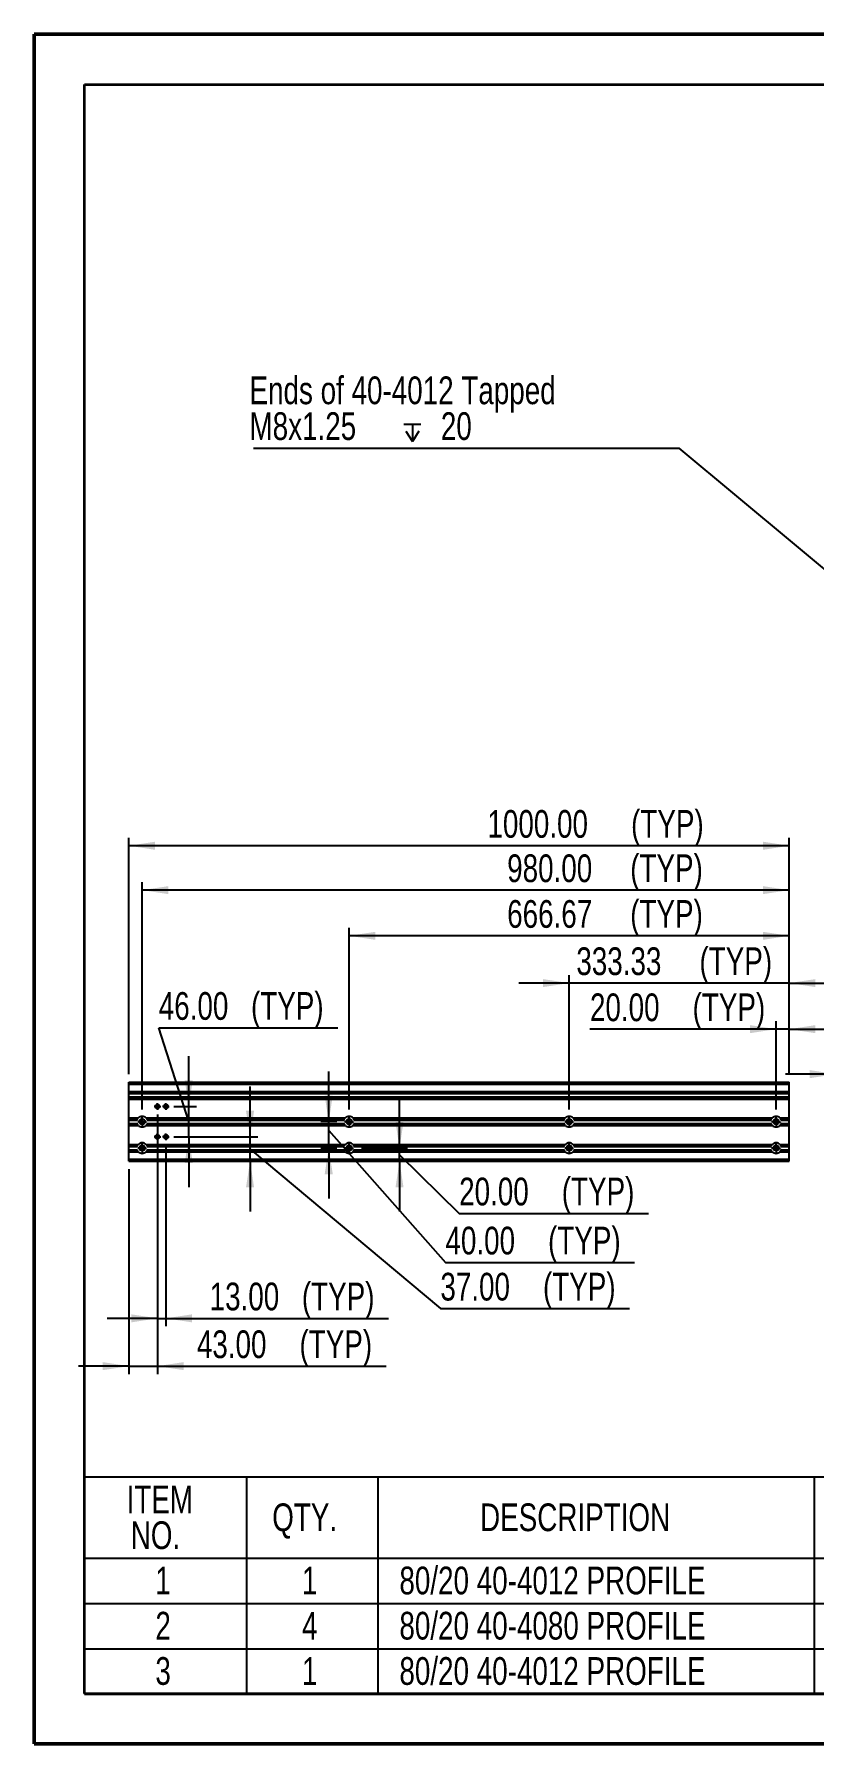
# Model space of a CAD drawing. Header units: millimetres. Extents: x 0 to 279, y 0 to 216.
# Drawn here: x 0 to 98.4, y 0 to 215.9 of the extents above; entities that cross this region are included whole.
import ezdxf

# ---------------------------------------------------------------- set-up
doc = ezdxf.new("R2010")
doc.units = ezdxf.units.MM
doc.layers.add('DIM', color=1, linetype='Continuous')
doc.layers.add('PAGE_BORDER', color=7, linetype='Continuous')
doc.styles.add('SLDTEXTSTYLE0', font='TXT', dxfattribs={"width": 0.75})
doc.dimstyles.new('SLDDIMSTYLE1', dxfattribs={"dimtxt": 0.18, "dimasz": 3.302, "dimexe": 0, "dimexo": 0.0625, "dimgap": 0, "dimtad": 0, "dimtih": 1, "dimtoh": 1, "dimdec": 0, "dimrnd": 1e-09, "dimzin": 0, "dimdsep": 46, "dimtxsty": 'Standard', "dimsah": 1, "dimcen": 0.09, "dimadec": 0, "dimazin": 0, "dimtfac": 3.302, "dimtdec": 0, "dimtofl": 0, "dimtmove": 0, "dimatfit": 3, "dimfxl": 0, "dimfrac": 2, "dimtolj": 1, "dimtzin": 0, "dimarcsym": 0})
doc.dimstyles.new('SLDDIMSTYLE2', dxfattribs={"dimtxt": 3.5, "dimasz": 3.302, "dimexe": 0, "dimexo": 0.0625, "dimgap": 0.875, "dimtad": 1, "dimlfac": 12, "dimrnd": 1e-09, "dimzin": 4, "dimdsep": 46, "dimtxsty": 'SLDTEXTSTYLE0', "dimsah": 1, "dimcen": 0.09, "dimadec": 0, "dimazin": 1, "dimtfac": 1, "dimtmove": 0, "dimatfit": 0, "dimfxl": 0, "dimfrac": 2, "dimtolj": 1, "dimtzin": 12, "dimarcsym": 0})
doc.dimstyles.new('SLDDIMSTYLE3', dxfattribs={"dimtxt": 3.5, "dimasz": 3.302, "dimexe": 0, "dimexo": 0.0625, "dimgap": 0.875, "dimtad": 1, "dimlfac": 12, "dimrnd": 1e-09, "dimzin": 4, "dimdsep": 46, "dimtxsty": 'SLDTEXTSTYLE0', "dimsah": 1, "dimcen": 0.09, "dimadec": 0, "dimazin": 1, "dimtfac": 1, "dimtofl": 0, "dimtmove": 0, "dimatfit": 3, "dimfxl": 0, "dimfrac": 2, "dimtolj": 1, "dimtzin": 12, "dimarcsym": 0})
doc.dimstyles.new('SLDDIMSTYLE4', dxfattribs={"dimtxt": 3.5, "dimasz": 3.302, "dimexe": 0, "dimexo": 0.0625, "dimgap": 0.875, "dimtad": 1, "dimlfac": 12, "dimrnd": 1e-09, "dimzin": 12, "dimdsep": 46, "dimtxsty": 'SLDTEXTSTYLE0', "dimsah": 1, "dimcen": 0.09, "dimadec": 0, "dimazin": 3, "dimtfac": 1, "dimtmove": 0, "dimatfit": 0, "dimfxl": 0, "dimfrac": 2, "dimtolj": 1, "dimtzin": 12, "dimarcsym": 0})
doc.dimstyles.new('SLDDIMSTYLE5', dxfattribs={"dimtxt": 3.5, "dimasz": 3.302, "dimexe": 0, "dimexo": 0.0625, "dimgap": 0.875, "dimtad": 1, "dimlfac": 12, "dimrnd": 1e-09, "dimzin": 12, "dimdsep": 46, "dimtxsty": 'SLDTEXTSTYLE0', "dimsah": 1, "dimcen": 0.09, "dimadec": 0, "dimazin": 3, "dimtfac": 1, "dimtofl": 0, "dimtmove": 0, "dimatfit": 3, "dimfxl": 0, "dimfrac": 2, "dimtolj": 1, "dimtzin": 12, "dimarcsym": 0})

# ---------------------------------------------------------------- blocks, each defined once
blk = doc.blocks.new('SW_TABLEANNOTATION_0')
at = {"layer": 'PAGE_BORDER', "color": 0}
for p, q in [((0, 0), (0, -27.39)), ((116.76, 0), (0, 0)), ((20.46, 0), (20.46, -10.24)), ((37.03, 0), (37.03, -10.24)), ((92.1, 0), (92.1, -10.24)), ((116.76, -27.39), (116.76, 0)), ((0, -10.24), (116.76, -10.24)), ((20.46, -10.24), (20.46, -27.39)), ((37.03, -10.24), (37.03, -27.39)), ((92.1, -10.24), (92.1, -27.39)), ((0, -15.96), (116.76, -15.96)), ((0, -21.67), (116.76, -21.67)), ((0, -27.39), (116.76, -27.39))]:
    blk.add_line(p, q, dxfattribs=at)
at = {"layer": 'PAGE_BORDER', "color": 0, "char_height": 3.5, "attachment_point": 1, "style": 'SLDTEXTSTYLE0'}
for s, insert in [('ITEM', (5.31, -1.05)), ('QTY.', (23.69, -3.31)), ('DESCRIPTION', (49.92, -3.31)), ('LENGTH', (95.75, -3.31)), ('NO.', (5.83, -5.57)), ('1', (8.94, -11.29)), ('1', (27.45, -11.29)), ('80/20 40-4012 PROFILE', (39.74, -11.29)), ('1000', (99.26, -11.29)), ('2', (8.94, -17)), ('4', (27.45, -17)), ('80/20 40-4080 PROFILE', (39.74, -17)), ('860', (100.55, -17)), ('3', (8.94, -22.72)), ('1', (27.45, -22.72)), ('80/20 40-4012 PROFILE', (39.74, -22.72)), ('1000', (99.26, -22.72))]:
    blk.add_mtext(s, dxfattribs=dict(at, insert=insert))
blk = doc.blocks.new('SW_SYMBOL_HOLE_DEPTH')
at = {"layer": 'DIM', "color": 0}
for p, q in [((0, 875), (800, 875)), ((400, 875), (400, 75)), ((100, 555), (400, 75)), ((700, 555), (400, 75))]:
    blk.add_line(p, q, dxfattribs=at)
blk = doc.blocks.new('SW_NOTE_3')
at = {"layer": 'DIM', "color": 0}
blk.add_line((-53.71, 0), (0, 0), dxfattribs=at)
at = {"layer": 'DIM', "color": 0, "xscale": 0.002728526715850659, "yscale": 0.002728526715850659, "zscale": 0.002728526715850659}
blk.add_blockref('SW_SYMBOL_HOLE_DEPTH', (-34.75, 0.65), dxfattribs=at)
at = {"layer": 'DIM', "color": 0, "char_height": 3.5, "attachment_point": 1, "style": 'SLDTEXTSTYLE0'}
for s, insert in [('Ends of 40-4012 Tapped', (-54.21, 9.06)), ('M8x1.25', (-54.21, 4.54)), ('20', (-30.06, 4.54))]:
    blk.add_mtext(s, dxfattribs=dict(at, insert=insert))
blk = doc.blocks.new('_D_3')
at = {"layer": 'DIM'}
for p, q in [((101.18, 84.57), (94.83, 84.57)), ((101.18, 84.3), (101.18, 85.57)), ((101.18, 84.57), (104.51, 84.57)), ((104.51, 84.3), (104.51, 85.57)), ((104.51, 84.57), (122.11, 84.57))]:
    blk.add_line(p, q, dxfattribs=at)
for points in [[(101.18, 84.57), (97.88, 85.08), (97.88, 84.06)], [(104.51, 84.57), (107.82, 84.06), (107.82, 85.08)]]:
    blk.add_solid(points, dxfattribs=at)
at = {"layer": 'DIM', "insert": (110.47, 89.08), "char_height": 3.5, "attachment_point": 1, "style": 'SLDTEXTSTYLE0'}
blk.add_mtext('40.00', dxfattribs=at)
blk = doc.blocks.new('_D_4')
at = {"layer": 'DIM'}
for p, q in [((93.63, 80.12), (93.63, 91.25)), ((95.29, 84.57), (95.29, 91.25)), ((93.63, 90.25), (70.14, 90.25)), ((95.29, 90.25), (93.63, 90.25)), ((95.29, 90.25), (101.64, 90.25))]:
    blk.add_line(p, q, dxfattribs=at)
for points in [[(93.63, 90.25), (90.33, 90.76), (90.33, 89.74)], [(95.29, 90.25), (98.6, 89.74), (98.6, 90.76)]]:
    blk.add_solid(points, dxfattribs=at)
at = {"layer": 'DIM', "char_height": 3.5, "attachment_point": 1, "style": 'SLDTEXTSTYLE0'}
for s, insert in [('20.00', (70.14, 94.76)), ('(TYP)', (83.09, 94.76))]:
    blk.add_mtext(s, dxfattribs=dict(at, insert=insert))
blk = doc.blocks.new('_D_5')
at = {"layer": 'DIM'}
for p, q in [((67.52, 96.07), (61.17, 96.07)), ((67.52, 80.12), (67.52, 97.07)), ((95.29, 96.07), (67.52, 96.07)), ((95.29, 84.57), (95.29, 97.07)), ((95.29, 96.07), (101.64, 96.07))]:
    blk.add_line(p, q, dxfattribs=at)
for points in [[(67.52, 96.07), (64.21, 96.57), (64.21, 95.56)], [(95.29, 96.07), (98.6, 95.56), (98.6, 96.57)]]:
    blk.add_solid(points, dxfattribs=at)
at = {"layer": 'DIM', "char_height": 3.5, "attachment_point": 1, "style": 'SLDTEXTSTYLE0'}
for s, insert in [('333.33', (68.42, 100.58)), ('(TYP)', (83.96, 100.58))]:
    blk.add_mtext(s, dxfattribs=dict(at, insert=insert))
blk = doc.blocks.new('_D_6')
at = {"layer": 'DIM'}
for p, q in [((39.74, 80.12), (39.74, 103.04)), ((95.29, 102.04), (39.74, 102.04)), ((95.29, 84.57), (95.29, 103.04))]:
    blk.add_line(p, q, dxfattribs=at)
for points in [[(39.74, 102.04), (43.04, 101.53), (43.04, 102.54)], [(95.29, 102.04), (91.99, 102.54), (91.99, 101.53)]]:
    blk.add_solid(points, dxfattribs=at)
at = {"layer": 'DIM', "char_height": 3.5, "attachment_point": 1, "style": 'SLDTEXTSTYLE0'}
for s, insert in [('666.67', (59.69, 106.55)), ('(TYP)', (75.22, 106.55))]:
    blk.add_mtext(s, dxfattribs=dict(at, insert=insert))
blk = doc.blocks.new('_D_7')
at = {"layer": 'DIM'}
for p, q in [((13.63, 80.12), (13.63, 108.81)), ((95.29, 84.57), (95.29, 108.81)), ((95.29, 107.81), (13.63, 107.81))]:
    blk.add_line(p, q, dxfattribs=at)
for points in [[(13.63, 107.81), (16.93, 107.3), (16.93, 108.31)], [(95.29, 107.81), (91.99, 108.31), (91.99, 107.3)]]:
    blk.add_solid(points, dxfattribs=at)
at = {"layer": 'DIM', "char_height": 3.5, "attachment_point": 1, "style": 'SLDTEXTSTYLE0'}
for s, insert in [('980.00', (59.69, 112.32)), ('(TYP)', (75.22, 112.32))]:
    blk.add_mtext(s, dxfattribs=dict(at, insert=insert))
blk = doc.blocks.new('_D_8')
at = {"layer": 'DIM'}
for p, q in [((11.96, 84.57), (11.96, 114.41)), ((95.29, 113.41), (11.96, 113.41)), ((95.29, 84.57), (95.29, 114.41))]:
    blk.add_line(p, q, dxfattribs=at)
for points in [[(11.96, 113.41), (15.26, 112.9), (15.26, 113.92)], [(95.29, 113.41), (91.99, 113.92), (91.99, 112.9)]]:
    blk.add_solid(points, dxfattribs=at)
at = {"layer": 'DIM', "char_height": 3.5, "attachment_point": 1, "style": 'SLDTEXTSTYLE0'}
for s, insert in [('1000.00', (57.2, 117.92)), ('(TYP)', (75.33, 117.92))]:
    blk.add_mtext(s, dxfattribs=dict(at, insert=insert))
blk = doc.blocks.new('_D_9')
at = {"layer": 'DIM'}
for p, q in [((15.54, 79.48), (15.54, 46.69)), ((11.96, 72.57), (11.96, 46.69)), ((11.96, 47.69), (5.61, 47.69)), ((11.96, 47.69), (15.54, 47.69)), ((15.54, 47.69), (44.41, 47.69))]:
    blk.add_line(p, q, dxfattribs=at)
for points in [[(11.96, 47.69), (8.66, 48.2), (8.66, 47.19)], [(15.54, 47.69), (18.85, 47.19), (18.85, 48.2)]]:
    blk.add_solid(points, dxfattribs=at)
at = {"layer": 'DIM', "char_height": 3.5, "attachment_point": 1, "style": 'SLDTEXTSTYLE0'}
for s, insert in [('43.00', (20.53, 52.21)), ('(TYP)', (33.48, 52.21))]:
    blk.add_mtext(s, dxfattribs=dict(at, insert=insert))
blk = doc.blocks.new('_D_10')
at = {"layer": 'DIM'}
for p, q in [((15.54, 75.65), (15.54, 52.73)), ((16.63, 75.65), (16.63, 52.73)), ((15.54, 53.73), (9.19, 53.73)), ((15.54, 53.73), (16.63, 53.73)), ((16.63, 53.73), (44.73, 53.73))]:
    blk.add_line(p, q, dxfattribs=at)
for points in [[(15.54, 53.73), (12.24, 54.24), (12.24, 53.22)], [(16.63, 53.73), (19.93, 53.22), (19.93, 54.24)]]:
    blk.add_solid(points, dxfattribs=at)
at = {"layer": 'DIM', "char_height": 3.5, "attachment_point": 1, "style": 'SLDTEXTSTYLE0'}
for s, insert in [('(TYP)', (33.78, 58.24)), ('13.00', (22.14, 58.24))]:
    blk.add_mtext(s, dxfattribs=dict(at, insert=insert))
blk = doc.blocks.new('_D_11')
at = {"layer": 'DIM'}
for p, q in [((27.24, 76.65), (27.24, 83)), ((17.63, 76.65), (28.24, 76.65)), ((27.24, 73.57), (27.24, 76.65)), ((27.24, 75.11), (51.26, 54.97)), ((27.24, 73.57), (27.24, 67.22)), ((51.26, 54.97), (75.14, 54.97))]:
    blk.add_line(p, q, dxfattribs=at)
for points in [[(27.24, 76.65), (27.75, 79.95), (26.73, 79.95)], [(27.24, 73.57), (26.73, 70.26), (27.75, 70.26)]]:
    blk.add_solid(points, dxfattribs=at)
at = {"layer": 'DIM', "char_height": 3.5, "attachment_point": 1, "style": 'SLDTEXTSTYLE0'}
for s, insert in [('37.00', (51.26, 59.48)), ('(TYP)', (64.21, 59.48))]:
    blk.add_mtext(s, dxfattribs=dict(at, insert=insert))
blk = doc.blocks.new('_D_12')
at = {"layer": 'DIM'}
for p, q in [((19.5, 78.57), (15.72, 90.42)), ((15.72, 90.42), (38.31, 90.42)), ((19.5, 80.48), (19.5, 86.83)), ((17.63, 80.48), (20.5, 80.48)), ((19.5, 76.65), (19.5, 80.48)), ((17.63, 76.65), (20.5, 76.65)), ((19.5, 76.65), (19.5, 70.3))]:
    blk.add_line(p, q, dxfattribs=at)
for points in [[(19.5, 80.48), (20.01, 83.78), (19, 83.78)], [(19.5, 76.65), (19, 73.35), (20.01, 73.35)]]:
    blk.add_solid(points, dxfattribs=at)
at = {"layer": 'DIM', "char_height": 3.5, "attachment_point": 1, "style": 'SLDTEXTSTYLE0'}
for s, insert in [('(TYP)', (27.36, 94.93)), ('46.00', (15.72, 94.93))]:
    blk.add_mtext(s, dxfattribs=dict(at, insert=insert))
blk = doc.blocks.new('_D_13')
at = {"layer": 'DIM'}
for p, q in [((46.1, 75.23), (46.1, 81.58)), ((41.29, 75.23), (47.1, 75.23)), ((46.1, 73.57), (46.1, 75.23)), ((46.1, 74.4), (53.63, 66.99)), ((46.1, 73.57), (46.1, 67.22)), ((53.63, 66.99), (77.52, 66.99))]:
    blk.add_line(p, q, dxfattribs=at)
for points in [[(46.1, 75.23), (46.61, 78.53), (45.6, 78.53)], [(46.1, 73.57), (45.6, 70.26), (46.61, 70.26)]]:
    blk.add_solid(points, dxfattribs=at)
at = {"layer": 'DIM', "char_height": 3.5, "attachment_point": 1, "style": 'SLDTEXTSTYLE0'}
for s, insert in [('20.00', (53.63, 71.5)), ('(TYP)', (66.58, 71.5))]:
    blk.add_mtext(s, dxfattribs=dict(at, insert=insert))
blk = doc.blocks.new('_D_14')
at = {"layer": 'DIM'}
for p, q in [((37.17, 78.57), (37.17, 84.92)), ((38.18, 78.57), (36.17, 78.57)), ((37.17, 75.23), (37.17, 78.57)), ((37.17, 77.46), (51.9, 60.78)), ((38.18, 75.23), (36.17, 75.23)), ((37.17, 75.23), (37.17, 68.88)), ((51.9, 60.78), (75.78, 60.78))]:
    blk.add_line(p, q, dxfattribs=at)
for points in [[(37.17, 78.57), (37.68, 81.87), (36.66, 81.87)], [(37.17, 75.23), (36.66, 71.93), (37.68, 71.93)]]:
    blk.add_solid(points, dxfattribs=at)
at = {"layer": 'DIM', "char_height": 3.5, "attachment_point": 1, "style": 'SLDTEXTSTYLE0'}
for s, insert in [('40.00', (51.9, 65.3)), ('(TYP)', (64.85, 65.3))]:
    blk.add_mtext(s, dxfattribs=dict(at, insert=insert))
blk = doc.blocks.new('SW_CENTERMARKSYMBOL_6')
at = {"layer": 'PAGE_BORDER', "color": 0}
for p, q in [((-0.42, 0), (-0.56, 0)), ((0, 0), (-0.21, 0)), ((0, 0.42), (0, 0.56)), ((0, 0), (0, 0.21)), ((0, 0), (0, -0.21)), ((0, 0), (0.21, 0)), ((0.42, 0), (0.56, 0)), ((0, -0.42), (0, -0.56))]:
    blk.add_line(p, q, dxfattribs=at)
blk = doc.blocks.new('SW_CENTERMARKSYMBOL_7')
at = {"layer": 'PAGE_BORDER', "color": 0}
for p, q in [((-0.42, 0), (-0.56, 0)), ((0, 0), (-0.21, 0)), ((0, 0.42), (0, 0.56)), ((0, 0), (0, 0.21)), ((0, 0), (0, -0.21)), ((0, 0), (0.21, 0)), ((0.42, 0), (0.56, 0)), ((0, -0.42), (0, -0.56))]:
    blk.add_line(p, q, dxfattribs=at)
blk = doc.blocks.new('SW_CENTERMARKSYMBOL_8')
at = {"layer": 'PAGE_BORDER', "color": 0}
for p, q in [((-0.42, 0), (-0.56, 0)), ((0, 0), (-0.21, 0)), ((0, 0.42), (0, 0.56)), ((0, 0), (0, 0.21)), ((0, 0), (0, -0.21)), ((0, 0), (0.21, 0)), ((0.42, 0), (0.56, 0)), ((0, -0.42), (0, -0.56))]:
    blk.add_line(p, q, dxfattribs=at)
blk = doc.blocks.new('SW_CENTERMARKSYMBOL_9')
at = {"layer": 'PAGE_BORDER', "color": 0}
for p, q in [((-0.42, 0), (-0.56, 0)), ((0, 0), (-0.21, 0)), ((0, 0.42), (0, 0.56)), ((0, 0), (0, 0.21)), ((0, 0), (0, -0.21)), ((0, 0), (0.21, 0)), ((0.42, 0), (0.56, 0)), ((0, -0.42), (0, -0.56))]:
    blk.add_line(p, q, dxfattribs=at)
blk = doc.blocks.new('SW_CENTERMARKSYMBOL_10')
at = {"layer": 'PAGE_BORDER', "color": 0}
for p, q in [((-0.42, 0), (-0.56, 0)), ((0, 0), (-0.21, 0)), ((0, 0.42), (0, 0.56)), ((0, 0), (0, 0.21)), ((0, 0), (0, -0.21)), ((0, 0), (0.21, 0)), ((0.42, 0), (0.56, 0)), ((0, -0.42), (0, -0.56))]:
    blk.add_line(p, q, dxfattribs=at)
blk = doc.blocks.new('SW_CENTERMARKSYMBOL_11')
at = {"layer": 'PAGE_BORDER', "color": 0}
for p, q in [((-0.42, 0), (-0.56, 0)), ((0, 0), (-0.21, 0)), ((0, 0.42), (0, 0.56)), ((0, 0), (0, 0.21)), ((0, 0), (0, -0.21)), ((0, 0), (0.21, 0)), ((0.42, 0), (0.56, 0)), ((0, -0.42), (0, -0.56))]:
    blk.add_line(p, q, dxfattribs=at)
blk = doc.blocks.new('SW_CENTERMARKSYMBOL_12')
at = {"layer": 'PAGE_BORDER', "color": 0}
for p, q in [((-0.42, 0), (-0.56, 0)), ((0, 0), (-0.21, 0)), ((0, 0.42), (0, 0.56)), ((0, 0), (0, 0.21)), ((0, 0), (0, -0.21)), ((0, 0), (0.21, 0)), ((0.42, 0), (0.56, 0)), ((0, -0.42), (0, -0.56))]:
    blk.add_line(p, q, dxfattribs=at)
blk = doc.blocks.new('SW_CENTERMARKSYMBOL_13')
at = {"layer": 'PAGE_BORDER', "color": 0}
for p, q in [((-0.42, 0), (-0.56, 0)), ((0, 0), (-0.21, 0)), ((0, 0.42), (0, 0.56)), ((0, 0), (0, 0.21)), ((0, 0), (0, -0.21)), ((0, 0), (0.21, 0)), ((0.42, 0), (0.56, 0)), ((0, -0.42), (0, -0.56))]:
    blk.add_line(p, q, dxfattribs=at)
blk = doc.blocks.new('SW_CENTERMARKSYMBOL_14')
at = {"layer": 'PAGE_BORDER', "color": 0}
for p, q in [((-0.21, 0), (-0.42, 0)), ((0, 0), (-0.21, 0)), ((0, 0.21), (0, 0.42)), ((0, 0), (0, 0.21)), ((0, 0), (0, -0.21)), ((0, 0), (0.21, 0)), ((0.21, 0), (0.42, 0)), ((0, -0.21), (0, -0.42))]:
    blk.add_line(p, q, dxfattribs=at)
blk = doc.blocks.new('SW_CENTERMARKSYMBOL_15')
at = {"layer": 'PAGE_BORDER', "color": 0}
for p, q in [((-0.21, 0), (-0.42, 0)), ((0, 0), (-0.21, 0)), ((0, 0.21), (0, 0.42)), ((0, 0), (0, 0.21)), ((0, 0), (0, -0.21)), ((0, 0), (0.21, 0)), ((0.21, 0), (0.42, 0)), ((0, -0.21), (0, -0.42))]:
    blk.add_line(p, q, dxfattribs=at)
blk = doc.blocks.new('SW_CENTERMARKSYMBOL_16')
at = {"layer": 'PAGE_BORDER', "color": 0}
for p, q in [((-0.21, 0), (-0.42, 0)), ((0, 0), (-0.21, 0)), ((0, 0.21), (0, 0.42)), ((0, 0), (0, 0.21)), ((0, 0), (0, -0.21)), ((0, 0), (0.21, 0)), ((0.21, 0), (0.42, 0)), ((0, -0.21), (0, -0.42))]:
    blk.add_line(p, q, dxfattribs=at)
blk = doc.blocks.new('SW_CENTERMARKSYMBOL_17')
at = {"layer": 'PAGE_BORDER', "color": 0}
for p, q in [((-0.21, 0), (-0.42, 0)), ((0, 0), (-0.21, 0)), ((0, 0.21), (0, 0.42)), ((0, 0), (0, 0.21)), ((0, 0), (0, -0.21)), ((0, 0), (0.21, 0)), ((0.21, 0), (0.42, 0)), ((0, -0.21), (0, -0.42))]:
    blk.add_line(p, q, dxfattribs=at)

msp = doc.modelspace()

# ---------------------------------------------------------------- linework, layer by layer
at = {"color": 7, "linetype": 'Continuous', "lineweight": 50}
for p, q in [((0, 0), (0, 215.9)), ((0, 215.9), (279.4, 215.9)), ((0, 0), (279.4, 0))]:
    msp.add_line(p, q, dxfattribs=at)
at = {"color": 7, "linetype": 'Continuous', "lineweight": 25}
for p, q in [((11.96118, 83.56514), (95.29451, 83.56514)), ((11.96118, 83.30097), (11.96118, 83.56514)), ((11.96118, 83.30097), (95.29451, 83.30097)), ((11.96118, 82.36764), (11.96118, 83.30097)), ((11.96118, 82.36764), (95.29451, 82.36764)), ((11.96118, 82.23681), (11.96118, 82.36764)), ((11.96118, 82.23681), (95.29451, 82.23681)), ((11.96118, 82.10734), (11.96118, 82.23681)), ((11.96118, 82.10734), (95.29451, 82.10734)), ((11.96118, 81.68961), (11.96118, 82.10734)), ((95.29451, 83.30097), (95.29451, 83.56514)), ((95.29451, 82.36764), (95.29451, 83.30097)), ((95.29451, 82.23681), (95.29451, 82.36764)), ((95.29451, 82.10734), (95.29451, 82.23681)), ((95.29451, 81.68961), (95.29451, 82.10734)), ((11.96118, 81.68961), (95.29451, 81.68961)), ((11.96118, 81.56014), (11.96118, 81.68961)), ((11.96118, 81.56014), (95.29451, 81.56014)), ((11.96118, 81.42931), (11.96118, 81.56014)), ((11.96118, 81.42931), (95.29451, 81.42931)), ((11.96118, 79.03431), (11.96118, 81.42931)), ((15.48477, 80.68139), (15.60425, 80.68139)), ((16.5681, 80.68139), (16.68759, 80.68139)), ((95.29451, 81.56014), (95.29451, 81.68961)), ((95.29451, 81.42931), (95.29451, 81.56014)), ((95.29451, 79.03431), (95.29451, 81.42931)), ((11.96118, 79.03431), (13.15421, 79.03431)), ((11.96118, 78.90347), (11.96118, 79.03431)), ((11.96118, 78.90347), (13.05341, 78.90347)), ((11.96118, 78.774), (11.96118, 78.90347)), ((11.96118, 78.774), (12.99474, 78.774)), ((11.96118, 78.35627), (11.96118, 78.774)), ((11.96118, 78.35627), (12.99474, 78.35627)), ((11.96118, 78.22681), (11.96118, 78.35627)), ((11.96118, 78.22681), (13.05341, 78.22681)), ((11.96118, 78.09597), (11.96118, 78.22681)), ((11.96118, 78.09597), (13.15421, 78.09597)), ((11.96118, 75.70097), (11.96118, 78.09597)), ((14.10148, 79.03431), (39.26532, 79.03431)), ((14.10148, 78.09597), (39.26532, 78.09597)), ((14.20228, 78.90347), (39.16452, 78.90347)), ((14.20228, 78.22681), (39.16452, 78.22681)), ((14.26095, 78.774), (39.10585, 78.774)), ((14.26095, 78.35627), (39.10585, 78.35627)), ((40.21259, 79.03431), (67.0431, 79.03431)), ((40.21259, 78.09597), (67.0431, 78.09597)), ((40.31339, 78.90347), (66.9423, 78.90347)), ((40.31339, 78.22681), (66.9423, 78.22681)), ((40.37206, 78.774), (66.88363, 78.774)), ((40.37206, 78.35627), (66.88363, 78.35627)), ((67.99037, 79.03431), (93.15421, 79.03431)), ((67.99037, 78.09597), (93.15421, 78.09597)), ((68.09117, 78.90347), (93.05341, 78.90347)), ((68.09117, 78.22681), (93.05341, 78.22681)), ((68.14984, 78.774), (92.99474, 78.774)), ((68.14984, 78.35627), (92.99474, 78.35627)), ((94.10148, 79.03431), (95.29451, 79.03431)), ((94.10148, 78.09597), (95.29451, 78.09597)), ((94.20228, 78.90347), (95.29451, 78.90347)), ((94.20228, 78.22681), (95.29451, 78.22681)), ((94.26095, 78.774), (95.29451, 78.774)), ((94.26095, 78.35627), (95.29451, 78.35627)), ((95.29451, 78.90347), (95.29451, 79.03431)), ((95.29451, 78.774), (95.29451, 78.90347)), ((95.29451, 78.35627), (95.29451, 78.774)), ((95.29451, 78.22681), (95.29451, 78.35627)), ((95.29451, 78.09597), (95.29451, 78.22681)), ((95.29451, 75.70097), (95.29451, 78.09597)), ((11.96118, 75.70097), (13.15421, 75.70097)), ((11.96118, 75.57014), (11.96118, 75.70097)), ((11.96118, 75.57014), (13.05341, 75.57014)), ((11.96118, 75.44067), (11.96118, 75.57014)), ((14.10148, 75.70097), (39.26532, 75.70097)), ((14.20228, 75.57014), (39.16452, 75.57014)), ((15.48477, 76.44889), (15.60425, 76.44889)), ((16.5681, 76.44889), (16.68759, 76.44889)), ((40.21259, 75.70097), (67.0431, 75.70097)), ((40.31339, 75.57014), (66.9423, 75.57014)), ((67.99037, 75.70097), (93.15421, 75.70097)), ((68.09117, 75.57014), (93.05341, 75.57014)), ((94.10148, 75.70097), (95.29451, 75.70097)), ((94.20228, 75.57014), (95.29451, 75.57014)), ((95.29451, 75.57014), (95.29451, 75.70097)), ((95.29451, 75.44067), (95.29451, 75.57014)), ((11.96118, 75.44067), (12.99474, 75.44067)), ((11.96118, 75.02294), (11.96118, 75.44067)), ((11.96118, 75.02294), (12.99474, 75.02294)), ((11.96118, 74.89347), (11.96118, 75.02294)), ((11.96118, 74.89347), (13.05341, 74.89347)), ((11.96118, 74.76264), (11.96118, 74.89347)), ((11.96118, 74.76264), (13.15421, 74.76264)), ((11.96118, 73.82931), (11.96118, 74.76264)), ((11.96118, 73.82931), (95.29451, 73.82931)), ((11.96118, 73.56514), (11.96118, 73.82931)), ((11.96118, 73.56514), (95.29451, 73.56514)), ((13.05499, 74.89347), (12.99474, 75.02294)), ((14.10148, 74.76264), (39.26532, 74.76264)), ((14.20228, 74.89347), (39.16452, 74.89347)), ((14.26095, 75.44067), (39.10585, 75.44067)), ((14.26095, 75.02294), (39.10585, 75.02294)), ((40.21259, 74.76264), (67.0431, 74.76264)), ((40.31339, 74.89347), (66.9423, 74.89347)), ((40.37206, 75.44067), (66.88363, 75.44067)), ((40.37206, 75.02294), (66.88363, 75.02294)), ((67.99037, 74.76264), (93.15421, 74.76264)), ((68.09117, 74.89347), (93.05341, 74.89347)), ((68.14984, 75.44067), (92.99474, 75.44067)), ((68.14984, 75.02294), (92.99474, 75.02294)), ((94.10148, 74.76264), (95.29451, 74.76264)), ((94.20228, 74.89347), (95.29451, 74.89347)), ((94.26095, 75.44067), (95.29451, 75.44067)), ((94.26095, 75.02294), (95.29451, 75.02294)), ((95.29451, 75.02294), (95.29451, 75.44067)), ((95.29451, 74.89347), (95.29451, 75.02294)), ((95.29451, 74.76264), (95.29451, 74.89347)), ((95.29451, 73.82931), (95.29451, 74.76264)), ((95.29451, 73.56514), (95.29451, 73.82931))]:
    msp.add_line(p, q, dxfattribs=at)
at = {"color": 8, "linetype": 'Continuous', "lineweight": 25}
for p, q in [((15.35846, 80.57556), (15.73056, 80.57556)), ((16.4418, 80.57556), (16.81389, 80.57556)), ((15.35846, 76.55472), (15.73056, 76.55472)), ((16.4418, 76.55472), (16.81389, 76.55472))]:
    msp.add_line(p, q, dxfattribs=at)
at = {"color": 7, "linetype": 'Continuous', "lineweight": 25}
for centre, radius in [((15.54451, 80.48181), 0.25208), ((15.54451, 80.48181), 0.20833), ((16.62784, 80.48181), 0.25208), ((16.62784, 80.48181), 0.20833), ((13.62784, 78.56514), 0.34727), ((13.62784, 78.56514), 0.28333), ((39.73896, 78.56514), 0.34727), ((39.73896, 78.56514), 0.28333), ((67.51673, 78.56514), 0.34727), ((67.51673, 78.56514), 0.28333), ((93.62784, 78.56514), 0.34727), ((93.62784, 78.56514), 0.28333), ((13.62784, 75.23181), 0.34727), ((15.54451, 76.64847), 0.25208), ((15.54451, 76.64847), 0.20833), ((16.62784, 76.64847), 0.25208), ((16.62784, 76.64847), 0.20833), ((39.73896, 75.23181), 0.34727), ((67.51673, 75.23181), 0.34727), ((93.62784, 75.23181), 0.34727), ((13.62784, 75.23181), 0.28333), ((39.73896, 75.23181), 0.28333), ((67.51673, 75.23181), 0.28333), ((93.62784, 75.23181), 0.28333)]:
    msp.add_circle(centre, radius, dxfattribs=at)
for centre, start, end in [((13.62784, 78.56514), 44.7286467, 135.2713533), ((13.62784, 78.56514), 224.7286467, 315.2713533), ((39.73896, 78.56514), 44.7286467, 135.2713533), ((39.73896, 78.56514), 224.7286467, 315.2713533), ((67.51673, 78.56514), 44.7286467, 135.2713533), ((67.51673, 78.56514), 224.7286467, 315.2713533), ((93.62784, 78.56514), 44.7286467, 135.2713533), ((93.62784, 78.56514), 224.7286467, 315.2713533), ((13.62784, 75.23181), 44.7286467, 135.2713533), ((39.73896, 75.23181), 44.7286467, 135.2713533), ((67.51673, 75.23181), 44.7286467, 135.2713533), ((93.62784, 75.23181), 44.7286467, 135.2713533), ((13.62784, 75.23181), 224.7286467, 315.2713533), ((39.73896, 75.23181), 224.7286467, 315.2713533), ((67.51673, 75.23181), 224.7286467, 315.2713533), ((93.62784, 75.23181), 224.7286467, 315.2713533)]:
    msp.add_arc(centre, 0.66667, start, end, dxfattribs=at)
for points, knots in [([(12.99474, 78.774), (13.00284, 78.79588), (13.01932, 78.84035), (13.0404, 78.88348), (13.05318, 78.90298), (13.05351, 78.90347)], [0, 0, 0, 0, 0.4853891995, 0.986927631, 1, 1, 1, 1]), ([(13.05412, 78.22681), (13.04379, 78.24474), (13.0205, 78.28519), (13.00395, 78.33086), (12.99474, 78.35627)], [0, 0, 0, 0, 0.443533189, 1, 1, 1, 1]), ([(13.05341, 78.90347), (13.05341, 78.90347), (13.05406, 78.90458), (13.05664, 78.9089), (13.05858, 78.91214), (13.06362, 78.92027), (13.06677, 78.92525), (13.07408, 78.93639), (13.07822, 78.94253), (13.0922, 78.96237), (13.10323, 78.97694), (13.12739, 79.00599), (13.14036, 79.02032), (13.15421, 79.03431)], [0, 0, 0, 0, 0.125, 0.125, 0.25, 0.25, 0.375, 0.375, 0.5, 0.5, 0.75, 0.75, 1, 1, 1, 1]), ([(13.15421, 78.09597), (13.14035, 78.10996), (13.12737, 78.12432), (13.10313, 78.15347), (13.09221, 78.1679), (13.07823, 78.18774), (13.07408, 78.19389), (13.06679, 78.20498), (13.06363, 78.20999), (13.05608, 78.22218), (13.05341, 78.22681), (13.05341, 78.22681)], [0, 0, 0, 0, 0.25, 0.25, 0.5, 0.5, 0.625, 0.625, 0.75, 0.75, 1, 1, 1, 1]), ([(14.10148, 79.03431), (14.11534, 79.02032), (14.12832, 79.00596), (14.15256, 78.97681), (14.16348, 78.96238), (14.17746, 78.94254), (14.18161, 78.93639), (14.18889, 78.92529), (14.19206, 78.92028), (14.19961, 78.9081), (14.20228, 78.90347), (14.20228, 78.90347)], [0, 0, 0, 0, 0.25, 0.25, 0.5, 0.5, 0.625, 0.625, 0.75, 0.75, 1, 1, 1, 1]), ([(14.20228, 78.22681), (14.20228, 78.22681), (14.20163, 78.22569), (14.19905, 78.22138), (14.1971, 78.21814), (14.19207, 78.21001), (14.18892, 78.20503), (14.18161, 78.19389), (14.17747, 78.18775), (14.16349, 78.16791), (14.15246, 78.15334), (14.1283, 78.12429), (14.11533, 78.10996), (14.10148, 78.09597)], [0, 0, 0, 0, 0.125, 0.125, 0.25, 0.25, 0.375, 0.375, 0.5, 0.5, 0.75, 0.75, 1, 1, 1, 1]), ([(14.20157, 78.90347), (14.2119, 78.88553), (14.23519, 78.84509), (14.25174, 78.79942), (14.26095, 78.774)], [0, 0, 0, 0, 0.443533189, 1, 1, 1, 1]), ([(14.26095, 78.35627), (14.25284, 78.3344), (14.23637, 78.28992), (14.21529, 78.2468), (14.2025, 78.2273), (14.20218, 78.22681)], [0, 0, 0, 0, 0.485389199, 0.986927631, 1, 1, 1, 1]), ([(39.10585, 78.774), (39.11396, 78.79588), (39.13043, 78.84035), (39.15151, 78.88348), (39.1643, 78.90298), (39.16462, 78.90347)], [0, 0, 0, 0, 0.485389199, 0.986927631, 1, 1, 1, 1]), ([(39.16523, 78.22681), (39.1549, 78.24474), (39.13161, 78.28519), (39.11506, 78.33086), (39.10585, 78.35627)], [0, 0, 0, 0, 0.443533189, 1, 1, 1, 1]), ([(39.16452, 78.90347), (39.16452, 78.90347), (39.16517, 78.90458), (39.16775, 78.9089), (39.1697, 78.91214), (39.17473, 78.92027), (39.17788, 78.92525), (39.18519, 78.93639), (39.18933, 78.94253), (39.20331, 78.96237), (39.21434, 78.97694), (39.2385, 79.00599), (39.25147, 79.02032), (39.26532, 79.03431)], [0, 0, 0, 0, 0.125, 0.125, 0.25, 0.25, 0.375, 0.375, 0.5, 0.5, 0.75, 0.75, 1, 1, 1, 1]), ([(39.26532, 78.09597), (39.25147, 78.10996), (39.23848, 78.12432), (39.21424, 78.15347), (39.20332, 78.1679), (39.18934, 78.18774), (39.18519, 78.19389), (39.17791, 78.20498), (39.17474, 78.20999), (39.16719, 78.22218), (39.16452, 78.22681), (39.16452, 78.22681)], [0, 0, 0, 0, 0.25, 0.25, 0.5, 0.5, 0.625, 0.625, 0.75, 0.75, 1, 1, 1, 1]), ([(40.21259, 79.03431), (40.22645, 79.02032), (40.23943, 79.00596), (40.26367, 78.97681), (40.27459, 78.96238), (40.28857, 78.94254), (40.29272, 78.93639), (40.30001, 78.92529), (40.30317, 78.92028), (40.31072, 78.9081), (40.31339, 78.90347), (40.31339, 78.90347)], [0, 0, 0, 0, 0.25, 0.25, 0.5, 0.5, 0.625, 0.625, 0.75, 0.75, 1, 1, 1, 1]), ([(40.31339, 78.22681), (40.31339, 78.22681), (40.31274, 78.22569), (40.31017, 78.22138), (40.30822, 78.21814), (40.30318, 78.21001), (40.30003, 78.20503), (40.29272, 78.19389), (40.28858, 78.18775), (40.2746, 78.16791), (40.26357, 78.15334), (40.23941, 78.12429), (40.22644, 78.10996), (40.21259, 78.09597)], [0, 0, 0, 0, 0.125, 0.125, 0.25, 0.25, 0.375, 0.375, 0.5, 0.5, 0.75, 0.75, 1, 1, 1, 1]), ([(40.31268, 78.90347), (40.32301, 78.88553), (40.3463, 78.84509), (40.36285, 78.79942), (40.37206, 78.774)], [0, 0, 0, 0, 0.443533189, 1, 1, 1, 1]), ([(40.37206, 78.35627), (40.36396, 78.3344), (40.34748, 78.28992), (40.3264, 78.2468), (40.31362, 78.2273), (40.31329, 78.22681)], [0, 0, 0, 0, 0.485389199, 0.986927631, 1, 1, 1, 1]), ([(66.88363, 78.774), (66.89173, 78.79588), (66.90821, 78.84035), (66.92929, 78.88348), (66.94207, 78.90298), (66.9424, 78.90347)], [0, 0, 0, 0, 0.485389199, 0.986927631, 1, 1, 1, 1]), ([(66.94301, 78.22681), (66.93268, 78.24474), (66.90939, 78.28519), (66.89284, 78.33086), (66.88363, 78.35627)], [0, 0, 0, 0, 0.443533189, 1, 1, 1, 1]), ([(66.9423, 78.90347), (66.9423, 78.90347), (66.94295, 78.90458), (66.94552, 78.9089), (66.94747, 78.91214), (66.95251, 78.92027), (66.95566, 78.92525), (66.96297, 78.93639), (66.96711, 78.94253), (66.98109, 78.96237), (66.99212, 78.97694), (67.01628, 79.00599), (67.02925, 79.02032), (67.0431, 79.03431)], [0, 0, 0, 0, 0.125, 0.125, 0.25, 0.25, 0.375, 0.375, 0.5, 0.5, 0.75, 0.75, 1, 1, 1, 1]), ([(67.0431, 78.09597), (67.02924, 78.10996), (67.01626, 78.12432), (66.99202, 78.15347), (66.9811, 78.1679), (66.96712, 78.18774), (66.96297, 78.19389), (66.95568, 78.20498), (66.95252, 78.20999), (66.94497, 78.22218), (66.9423, 78.22681), (66.9423, 78.22681)], [0, 0, 0, 0, 0.25, 0.25, 0.5, 0.5, 0.625, 0.625, 0.75, 0.75, 1, 1, 1, 1]), ([(67.99037, 79.03431), (68.00422, 79.02032), (68.01721, 79.00596), (68.04145, 78.97681), (68.05237, 78.96238), (68.06635, 78.94254), (68.0705, 78.93639), (68.07778, 78.92529), (68.08095, 78.92028), (68.0885, 78.9081), (68.09117, 78.90347), (68.09117, 78.90347)], [0, 0, 0, 0, 0.25, 0.25, 0.5, 0.5, 0.625, 0.625, 0.75, 0.75, 1, 1, 1, 1]), ([(68.09117, 78.22681), (68.09117, 78.22681), (68.09052, 78.22569), (68.08794, 78.22138), (68.08599, 78.21814), (68.08096, 78.21001), (68.07781, 78.20503), (68.0705, 78.19389), (68.06636, 78.18775), (68.05238, 78.16791), (68.04135, 78.15334), (68.01719, 78.12429), (68.00422, 78.10996), (67.99037, 78.09597)], [0, 0, 0, 0, 0.125, 0.125, 0.25, 0.25, 0.375, 0.375, 0.5, 0.5, 0.75, 0.75, 1, 1, 1, 1]), ([(68.09046, 78.90347), (68.10079, 78.88553), (68.12408, 78.84509), (68.14063, 78.79942), (68.14984, 78.774)], [0, 0, 0, 0, 0.443533189, 1, 1, 1, 1]), ([(68.14984, 78.35627), (68.14173, 78.3344), (68.12526, 78.28992), (68.10418, 78.2468), (68.09139, 78.2273), (68.09107, 78.22681)], [0, 0, 0, 0, 0.485389199, 0.986927631, 1, 1, 1, 1]), ([(92.99474, 78.774), (93.00284, 78.79588), (93.01932, 78.84035), (93.0404, 78.88348), (93.05318, 78.90298), (93.05351, 78.90347)], [0, 0, 0, 0, 0.4853891995, 0.986927631, 1, 1, 1, 1]), ([(93.05412, 78.22681), (93.04379, 78.24474), (93.0205, 78.28519), (93.00395, 78.33086), (92.99474, 78.35627)], [0, 0, 0, 0, 0.443533189, 1, 1, 1, 1]), ([(93.05341, 78.90347), (93.05341, 78.90347), (93.05406, 78.90458), (93.05664, 78.9089), (93.05858, 78.91214), (93.06362, 78.92027), (93.06677, 78.92525), (93.07408, 78.93639), (93.07822, 78.94253), (93.0922, 78.96237), (93.10323, 78.97694), (93.12739, 79.00599), (93.14036, 79.02032), (93.15421, 79.03431)], [0, 0, 0, 0, 0.125, 0.125, 0.25, 0.25, 0.375, 0.375, 0.5, 0.5, 0.75, 0.75, 1, 1, 1, 1]), ([(93.15421, 78.09597), (93.14035, 78.10996), (93.12737, 78.12432), (93.10313, 78.15347), (93.09221, 78.1679), (93.07823, 78.18774), (93.07408, 78.19389), (93.06679, 78.20498), (93.06363, 78.20999), (93.05608, 78.22218), (93.05341, 78.22681), (93.05341, 78.22681)], [0, 0, 0, 0, 0.25, 0.25, 0.5, 0.5, 0.625, 0.625, 0.75, 0.75, 1, 1, 1, 1]), ([(94.10148, 79.03431), (94.11534, 79.02032), (94.12832, 79.00596), (94.15256, 78.97681), (94.16348, 78.96238), (94.17746, 78.94254), (94.18161, 78.93639), (94.18889, 78.92529), (94.19206, 78.92028), (94.19961, 78.9081), (94.20228, 78.90347), (94.20228, 78.90347)], [0, 0, 0, 0, 0.25, 0.25, 0.5, 0.5, 0.625, 0.625, 0.75, 0.75, 1, 1, 1, 1]), ([(94.20228, 78.22681), (94.20228, 78.22681), (94.20163, 78.22569), (94.19905, 78.22138), (94.1971, 78.21814), (94.19207, 78.21001), (94.18892, 78.20503), (94.18161, 78.19389), (94.17747, 78.18775), (94.16349, 78.16791), (94.15246, 78.15334), (94.1283, 78.12429), (94.11533, 78.10996), (94.10148, 78.09597)], [0, 0, 0, 0, 0.125, 0.125, 0.25, 0.25, 0.375, 0.375, 0.5, 0.5, 0.75, 0.75, 1, 1, 1, 1]), ([(94.20157, 78.90347), (94.2119, 78.88553), (94.23519, 78.84509), (94.25174, 78.79942), (94.26095, 78.774)], [0, 0, 0, 0, 0.4435331886, 1, 1, 1, 1]), ([(94.26095, 78.35627), (94.25284, 78.3344), (94.23637, 78.28992), (94.21529, 78.2468), (94.2025, 78.2273), (94.20218, 78.22681)], [0, 0, 0, 0, 0.485389199, 0.986927631, 1, 1, 1, 1]), ([(12.99474, 75.44067), (13.01088, 75.48695), (13.02724, 75.53388), (13.05326, 75.56964), (13.05362, 75.57014)], [0, 0, 0, 0, 0.9861542607, 1, 1, 1, 1]), ([(13.05341, 75.57014), (13.05341, 75.57014), (13.05406, 75.57125), (13.05664, 75.57557), (13.05858, 75.57881), (13.06362, 75.58693), (13.06677, 75.59192), (13.07408, 75.60306), (13.07822, 75.6092), (13.0922, 75.62904), (13.10323, 75.64361), (13.12739, 75.67266), (13.14036, 75.68698), (13.15421, 75.70097)], [0, 0, 0, 0, 0.125, 0.125, 0.25, 0.25, 0.375, 0.375, 0.5, 0.5, 0.75, 0.75, 1, 1, 1, 1]), ([(14.10148, 75.70097), (14.11534, 75.68698), (14.12832, 75.67263), (14.15256, 75.64348), (14.16348, 75.62905), (14.17746, 75.60921), (14.18161, 75.60306), (14.18889, 75.59196), (14.19206, 75.58695), (14.19961, 75.57477), (14.20228, 75.57014), (14.20228, 75.57014)], [0, 0, 0, 0, 0.25, 0.25, 0.5, 0.5, 0.625, 0.625, 0.75, 0.75, 1, 1, 1, 1]), ([(14.20157, 75.57014), (14.2119, 75.5522), (14.23519, 75.51176), (14.25174, 75.46609), (14.26095, 75.44067)], [0, 0, 0, 0, 0.4435331886, 1, 1, 1, 1]), ([(39.10585, 75.44067), (39.11396, 75.46255), (39.13043, 75.50702), (39.15151, 75.55014), (39.1643, 75.56964), (39.16462, 75.57014)], [0, 0, 0, 0, 0.485389199, 0.986927631, 1, 1, 1, 1]), ([(39.16452, 75.57014), (39.16452, 75.57014), (39.16517, 75.57125), (39.16775, 75.57557), (39.1697, 75.57881), (39.17473, 75.58693), (39.17788, 75.59192), (39.18519, 75.60306), (39.18933, 75.6092), (39.20331, 75.62904), (39.21434, 75.64361), (39.2385, 75.67266), (39.25147, 75.68698), (39.26532, 75.70097)], [0, 0, 0, 0, 0.125, 0.125, 0.25, 0.25, 0.375, 0.375, 0.5, 0.5, 0.75, 0.75, 1, 1, 1, 1]), ([(40.21259, 75.70097), (40.22645, 75.68698), (40.23943, 75.67263), (40.26367, 75.64348), (40.27459, 75.62905), (40.28857, 75.60921), (40.29272, 75.60306), (40.30001, 75.59196), (40.30317, 75.58695), (40.31072, 75.57477), (40.31339, 75.57014), (40.31339, 75.57014)], [0, 0, 0, 0, 0.25, 0.25, 0.5, 0.5, 0.625, 0.625, 0.75, 0.75, 1, 1, 1, 1]), ([(40.31268, 75.57014), (40.32301, 75.5522), (40.3463, 75.51176), (40.36285, 75.46609), (40.37206, 75.44067)], [0, 0, 0, 0, 0.4435331886, 1, 1, 1, 1]), ([(66.88363, 75.44067), (66.89173, 75.46255), (66.90821, 75.50702), (66.92929, 75.55014), (66.94207, 75.56964), (66.9424, 75.57014)], [0, 0, 0, 0, 0.485389199, 0.986927631, 1, 1, 1, 1]), ([(66.9423, 75.57014), (66.9423, 75.57014), (66.94295, 75.57125), (66.94552, 75.57557), (66.94747, 75.57881), (66.95251, 75.58693), (66.95566, 75.59192), (66.96297, 75.60306), (66.96711, 75.6092), (66.98109, 75.62904), (66.99212, 75.64361), (67.01628, 75.67266), (67.02925, 75.68698), (67.0431, 75.70097)], [0, 0, 0, 0, 0.125, 0.125, 0.25, 0.25, 0.375, 0.375, 0.5, 0.5, 0.75, 0.75, 1, 1, 1, 1]), ([(67.99037, 75.70097), (68.00422, 75.68698), (68.01721, 75.67263), (68.04145, 75.64348), (68.05237, 75.62905), (68.06635, 75.60921), (68.0705, 75.60306), (68.07778, 75.59196), (68.08095, 75.58695), (68.0885, 75.57477), (68.09117, 75.57014), (68.09117, 75.57014)], [0, 0, 0, 0, 0.25, 0.25, 0.5, 0.5, 0.625, 0.625, 0.75, 0.75, 1, 1, 1, 1]), ([(68.09046, 75.57014), (68.10079, 75.5522), (68.12408, 75.51176), (68.14063, 75.46609), (68.14984, 75.44067)], [0, 0, 0, 0, 0.443533189, 1, 1, 1, 1]), ([(92.99474, 75.44067), (93.00284, 75.46255), (93.01932, 75.50702), (93.0404, 75.55014), (93.05318, 75.56964), (93.05351, 75.57014)], [0, 0, 0, 0, 0.485389199, 0.986927631, 1, 1, 1, 1]), ([(93.05341, 75.57014), (93.05341, 75.57014), (93.05406, 75.57125), (93.05664, 75.57557), (93.05858, 75.57881), (93.06362, 75.58693), (93.06677, 75.59192), (93.07408, 75.60306), (93.07822, 75.6092), (93.0922, 75.62904), (93.10323, 75.64361), (93.12739, 75.67266), (93.14036, 75.68698), (93.15421, 75.70097)], [0, 0, 0, 0, 0.125, 0.125, 0.25, 0.25, 0.375, 0.375, 0.5, 0.5, 0.75, 0.75, 1, 1, 1, 1]), ([(94.10148, 75.70097), (94.11534, 75.68698), (94.12832, 75.67263), (94.15256, 75.64348), (94.16348, 75.62905), (94.17746, 75.60921), (94.18161, 75.60306), (94.18889, 75.59196), (94.19206, 75.58695), (94.19961, 75.57477), (94.20228, 75.57014), (94.20228, 75.57014)], [0, 0, 0, 0, 0.25, 0.25, 0.5, 0.5, 0.625, 0.625, 0.75, 0.75, 1, 1, 1, 1]), ([(94.20157, 75.57014), (94.2119, 75.5522), (94.23519, 75.51176), (94.25174, 75.46609), (94.26095, 75.44067)], [0, 0, 0, 0, 0.443533189, 1, 1, 1, 1]), ([(13.15421, 74.76264), (13.14035, 74.77663), (13.12737, 74.79098), (13.10313, 74.82013), (13.09221, 74.83457), (13.07823, 74.8544), (13.07408, 74.86055), (13.06679, 74.87165), (13.06363, 74.87666), (13.05608, 74.88885), (13.05341, 74.89347), (13.05341, 74.89347)], [0, 0, 0, 0, 0.25, 0.25, 0.5, 0.5, 0.625, 0.625, 0.75, 0.75, 1, 1, 1, 1]), ([(14.20228, 74.89347), (14.20228, 74.89347), (14.20163, 74.89236), (14.19905, 74.88805), (14.1971, 74.8848), (14.19207, 74.87668), (14.18892, 74.87169), (14.18161, 74.86055), (14.17747, 74.85441), (14.16349, 74.83458), (14.15246, 74.82), (14.1283, 74.79096), (14.11533, 74.77663), (14.10148, 74.76264)], [0, 0, 0, 0, 0.125, 0.125, 0.25, 0.25, 0.375, 0.375, 0.5, 0.5, 0.75, 0.75, 1, 1, 1, 1]), ([(14.26095, 75.02294), (14.25284, 75.00107), (14.23637, 74.95659), (14.21529, 74.91347), (14.2025, 74.89397), (14.20218, 74.89347)], [0, 0, 0, 0, 0.485389199, 0.986927631, 1, 1, 1, 1]), ([(39.16523, 74.89347), (39.1549, 74.91141), (39.13161, 74.95186), (39.11506, 74.99753), (39.10585, 75.02294)], [0, 0, 0, 0, 0.443533189, 1, 1, 1, 1]), ([(39.26532, 74.76264), (39.25147, 74.77663), (39.23848, 74.79098), (39.21424, 74.82013), (39.20332, 74.83457), (39.18934, 74.8544), (39.18519, 74.86055), (39.17791, 74.87165), (39.17474, 74.87666), (39.16719, 74.88885), (39.16452, 74.89347), (39.16452, 74.89347)], [0, 0, 0, 0, 0.25, 0.25, 0.5, 0.5, 0.625, 0.625, 0.75, 0.75, 1, 1, 1, 1]), ([(40.31339, 74.89347), (40.31339, 74.89347), (40.31274, 74.89236), (40.31017, 74.88805), (40.30822, 74.8848), (40.30318, 74.87668), (40.30003, 74.87169), (40.29272, 74.86055), (40.28858, 74.85441), (40.2746, 74.83458), (40.26357, 74.82), (40.23941, 74.79096), (40.22644, 74.77663), (40.21259, 74.76264)], [0, 0, 0, 0, 0.125, 0.125, 0.25, 0.25, 0.375, 0.375, 0.5, 0.5, 0.75, 0.75, 1, 1, 1, 1]), ([(40.37206, 75.02294), (40.36396, 75.00107), (40.34748, 74.95659), (40.3264, 74.91347), (40.31362, 74.89397), (40.31329, 74.89347)], [0, 0, 0, 0, 0.4853891995, 0.986927631, 1, 1, 1, 1]), ([(66.94301, 74.89347), (66.93268, 74.91141), (66.90939, 74.95186), (66.89284, 74.99753), (66.88363, 75.02294)], [0, 0, 0, 0, 0.4435331886, 1, 1, 1, 1]), ([(67.0431, 74.76264), (67.02924, 74.77663), (67.01626, 74.79098), (66.99202, 74.82013), (66.9811, 74.83457), (66.96712, 74.8544), (66.96297, 74.86055), (66.95568, 74.87165), (66.95252, 74.87666), (66.94497, 74.88885), (66.9423, 74.89347), (66.9423, 74.89347)], [0, 0, 0, 0, 0.25, 0.25, 0.5, 0.5, 0.625, 0.625, 0.75, 0.75, 1, 1, 1, 1]), ([(68.09117, 74.89347), (68.09117, 74.89347), (68.09052, 74.89236), (68.08794, 74.88805), (68.08599, 74.8848), (68.08096, 74.87668), (68.07781, 74.87169), (68.0705, 74.86055), (68.06636, 74.85441), (68.05238, 74.83458), (68.04135, 74.82), (68.01719, 74.79096), (68.00422, 74.77663), (67.99037, 74.76264)], [0, 0, 0, 0, 0.125, 0.125, 0.25, 0.25, 0.375, 0.375, 0.5, 0.5, 0.75, 0.75, 1, 1, 1, 1]), ([(68.14984, 75.02294), (68.14173, 75.00107), (68.12526, 74.95659), (68.10418, 74.91347), (68.09139, 74.89397), (68.09107, 74.89347)], [0, 0, 0, 0, 0.485389199, 0.986927631, 1, 1, 1, 1]), ([(93.05412, 74.89347), (93.04379, 74.91141), (93.0205, 74.95186), (93.00395, 74.99753), (92.99474, 75.02294)], [0, 0, 0, 0, 0.443533189, 1, 1, 1, 1]), ([(93.15421, 74.76264), (93.14035, 74.77663), (93.12737, 74.79098), (93.10313, 74.82013), (93.09221, 74.83457), (93.07823, 74.8544), (93.07408, 74.86055), (93.06679, 74.87165), (93.06363, 74.87666), (93.05608, 74.88885), (93.05341, 74.89347), (93.05341, 74.89347)], [0, 0, 0, 0, 0.25, 0.25, 0.5, 0.5, 0.625, 0.625, 0.75, 0.75, 1, 1, 1, 1]), ([(94.20228, 74.89347), (94.20228, 74.89347), (94.20163, 74.89236), (94.19905, 74.88805), (94.1971, 74.8848), (94.19207, 74.87668), (94.18892, 74.87169), (94.18161, 74.86055), (94.17747, 74.85441), (94.16349, 74.83458), (94.15246, 74.82), (94.1283, 74.79096), (94.11533, 74.77663), (94.10148, 74.76264)], [0, 0, 0, 0, 0.125, 0.125, 0.25, 0.25, 0.375, 0.375, 0.5, 0.5, 0.75, 0.75, 1, 1, 1, 1]), ([(94.26095, 75.02294), (94.25284, 75.00107), (94.23637, 74.95659), (94.21529, 74.91347), (94.2025, 74.89397), (94.20218, 74.89347)], [0, 0, 0, 0, 0.485389199, 0.986927631, 1, 1, 1, 1])]:
    msp.add_open_spline(points, degree=3, knots=knots, dxfattribs=at)
at = {"layer": 'PAGE_BORDER', "lineweight": 35}
for p, q in [((6.35, 209.55), (273.05, 209.55)), ((6.35, 6.35), (6.35, 209.55)), ((6.35, 6.35), (273.05, 6.35))]:
    msp.add_line(p, q, dxfattribs=at)
at = {"layer": 'PAGE_BORDER'}
for centre in [(15.54451, 80.48181), (15.54451, 80.48181), (16.62784, 80.48181), (16.62784, 80.48181), (15.54451, 76.64847), (15.54451, 76.64847), (16.62784, 76.64847), (16.62784, 76.64847)]:
    msp.add_arc(centre, 0.25, 255, 195, dxfattribs=at)

# ---------------------------------------------------------------- block references
at = {"layer": 'DIM'}
msp.add_blockref('SW_NOTE_3', (81.38119, 163.61601), dxfattribs=at)
at = {"layer": 'PAGE_BORDER'}
for name, p in [('SW_CENTERMARKSYMBOL_17', (15.54451, 80.48181)), ('SW_CENTERMARKSYMBOL_16', (16.62784, 80.48181)), ('SW_CENTERMARKSYMBOL_8', (13.62784, 78.56514)), ('SW_CENTERMARKSYMBOL_7', (39.73896, 78.56514)), ('SW_CENTERMARKSYMBOL_11', (67.51673, 78.56514)), ('SW_CENTERMARKSYMBOL_13', (93.62784, 78.56514)), ('SW_CENTERMARKSYMBOL_9', (13.62784, 75.23181)), ('SW_CENTERMARKSYMBOL_15', (15.54451, 76.64847)), ('SW_CENTERMARKSYMBOL_14', (16.62784, 76.64847)), ('SW_CENTERMARKSYMBOL_6', (39.73896, 75.23181)), ('SW_CENTERMARKSYMBOL_10', (67.51673, 75.23181)), ('SW_CENTERMARKSYMBOL_12', (93.62784, 75.23181)), ('SW_TABLEANNOTATION_0', (6.35, 33.66594))]:
    msp.add_blockref(name, p, dxfattribs=at)

# ---------------------------------------------------------------- dimensions: what is measured, and where the dimension line sits
at = {"layer": 'DIM'}
for base, p1, p2, text, dimstyle, picture, middle in [((11.96118, 113.40854), (95.29451, 83.56514), (11.96118, 83.56514), '<> (TYP)', 'SLDDIMSTYLE3', '_D_8', (71.73086, 113.40854)), ((13.62784, 107.80567), (95.29451, 83.56514), (13.62784, 79.12074), '<> (TYP)', 'SLDDIMSTYLE3', '_D_7', (72.92063, 107.80567)), ((39.73896, 102.03518), (95.29451, 83.56514), (39.73896, 79.12074), '<> (TYP)', 'SLDDIMSTYLE5', '_D_6', (72.92063, 102.03518)), ((67.51673, 96.06605), (95.29451, 83.56514), (67.51673, 79.12074), '<> (TYP)', 'SLDDIMSTYLE4', '_D_5', (81.65357, 96.06605)), ((93.62784, 90.25207), (95.29451, 83.56514), (93.62784, 79.12074), '<> (TYP)', 'SLDDIMSTYLE2', '_D_4', (82.08123, 90.25207)), ((15.54451, 47.69375), (11.96118, 73.56514), (15.54451, 80.48181), '<> (TYP)', 'SLDDIMSTYLE2', '_D_9', (32.46694, 47.69375)), ((16.62784, 53.72783), (15.54451, 76.64847), (16.62784, 76.64847), '<>(TYP)', 'SLDDIMSTYLE2', '_D_10', (33.43388, 53.72783))]:
    dim = msp.add_linear_dim(base=base, p1=p1, p2=p2, text=text, dimstyle=dimstyle, dxfattribs=at)
    dim.commit()
    dim.dimension.update_dxf_attribs({"geometry": picture, "text_midpoint": middle, "dimtype": 160})
for base, p1, p2, text, picture, middle in [((19.50352, 80.48181), (16.62784, 76.64847), (16.62784, 80.48181), '<>(TYP)', '_D_12', (19.50352, 78.56514)), ((37.1701, 78.56514), (39.18336, 75.23181), (39.18336, 78.56514), '<> (TYP)', '_D_14', (37.1701, 77.4645)), ((27.2425, 76.64847), (11.96118, 73.56514), (16.62784, 76.64847), '<> (TYP)', '_D_11', (27.2425, 75.10681)), ((46.10414, 75.23181), (11.96118, 73.56514), (40.29455, 75.23181), '<> (TYP)', '_D_13', (46.10414, 74.39847))]:
    dim = msp.add_linear_dim(base=base, p1=p1, p2=p2, angle=90, text=text, dimstyle='SLDDIMSTYLE2', dxfattribs=at)
    dim.commit()
    dim.dimension.update_dxf_attribs({"geometry": picture, "text_midpoint": middle, "dimtype": 160})
dim = msp.add_linear_dim(base=(104.51419, 84.5725), p1=(101.18085, 83.30097), p2=(104.51419, 83.30097), dimstyle='SLDDIMSTYLE2', dxfattribs=at)
dim.commit()
dim.dimension.update_dxf_attribs({"geometry": '_D_3', "text_midpoint": (116.29139, 84.5725), "dimtype": 160})

# ---------------------------------------------------------------- leaders
msp.add_leader([(104.00396, 144.7701), (81.38119, 163.61601)], dimstyle='SLDDIMSTYLE1', dxfattribs=at)

doc.saveas('drawing.dxf')
